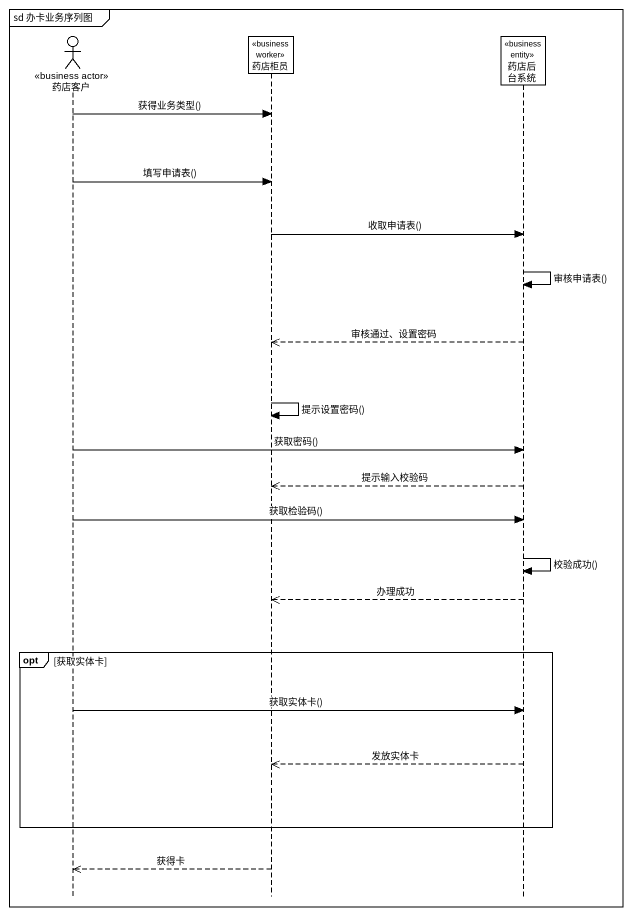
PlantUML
@startuml
mainframe sd 办卡业务序列图
hide footbox
actor 药店客户 <<business actor>>
participant 药店柜员 <<business worker>>
participant 药店后台系统 <<business entity>>

药店客户 -> 药店柜员 : 获得业务类型()
药店客户 -> 药店柜员 : 填写申请表()
药店柜员 -> 药店后台系统 : 收取申请表()
药店后台系统 -> 药店后台系统 : 审核申请表()
药店后台系统 -->> 药店柜员 : 审核通过、设置密码
药店柜员 -> 药店柜员 : 提示设置密码()
药店客户 -> 药店后台系统 : 获取密码()
药店后台系统 -->> 药店柜员 : 提示输入校验码
药店客户 -> 药店后台系统 : 获取检验码()
药店后台系统 -> 药店后台系统 : 校验成功()
药店后台系统 -->> 药店柜员 : 办理成功
opt 获取实体卡
  药店客户 -> 药店后台系统 : 获取实体卡()
  药店后台系统 -->> 药店柜员 : 发放实体卡
end
药店柜员 -->> 药店客户 : 获得卡
@enduml
